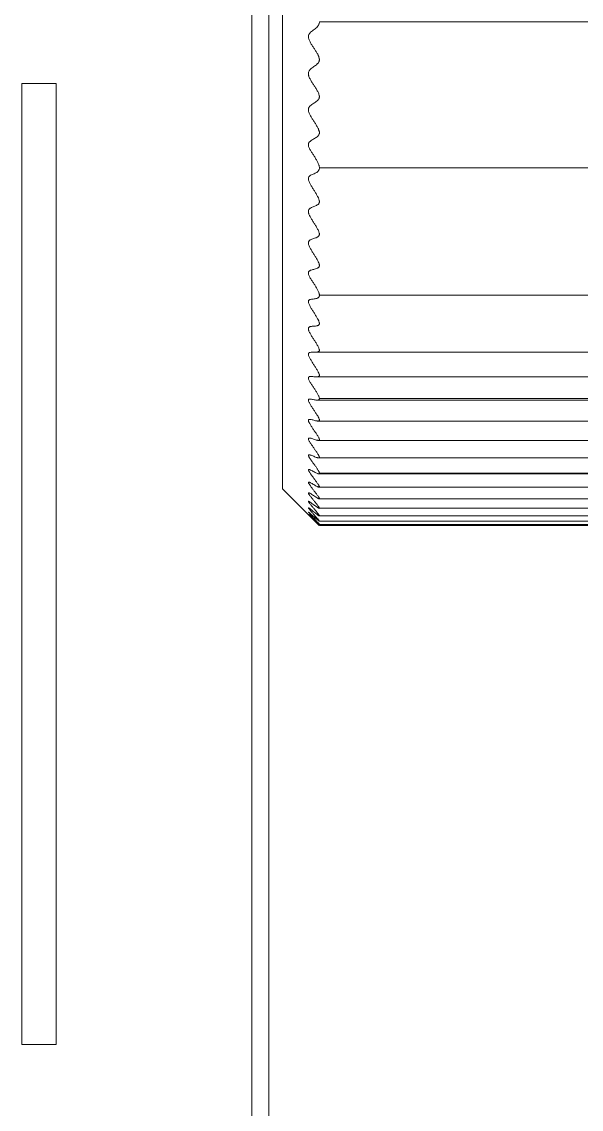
# Model space of a CAD drawing. Header units: millimetres. Extents: x -6909 to -4533, y -2578 to 782.
# Drawn here: x -5744.61 to -5728.31, y 470.47 to 502.14 of the extents above; entities that cross this region are included whole.
import ezdxf

# ---------------------------------------------------------------- set-up
doc = ezdxf.new("R2010")
doc.units = ezdxf.units.MM

msp = doc.modelspace()

# ---------------------------------------------------------------- linework, layer by layer
at = {"linetype": 'Continuous', "lineweight": 18}
for p, q in [((-5737.914, 557.845), (-5737.914, 463.14)), ((-5737.414, 558.017), (-5737.414, 463.14)), ((-5737.014, 488.539), (-5737.014, 504.692)), ((-5713.086, 502.143), (-5735.943, 502.143)), ((-5744.614, 472.349), (-5744.614, 500.349)), ((-5744.614, 500.349), (-5743.614, 500.349)), ((-5743.614, 500.349), (-5743.614, 472.349)), ((-5713.086, 497.889), (-5735.943, 497.889)), ((-5713.086, 494.176), (-5735.943, 494.176)), ((-5736.068, 492.517), (-5712.962, 492.517)), ((-5736.031, 491.798), (-5713.001, 491.798)), ((-5736.008, 491.119), (-5713.02, 491.119)), ((-5713.086, 491.168), (-5735.943, 491.168)), ((-5735.986, 490.512), (-5713.041, 490.512)), ((-5735.975, 489.948), (-5713.055, 489.948)), ((-5735.968, 489.437), (-5713.063, 489.437)), ((-5735.966, 488.977), (-5713.064, 488.977)), ((-5713.086, 488.996), (-5735.943, 488.996)), ((-5737.014, 488.539), (-5735.947, 487.472)), ((-5735.955, 488.586), (-5713.073, 488.586)), ((-5735.951, 488.248), (-5713.077, 488.248)), ((-5735.948, 487.97), (-5713.081, 487.97)), ((-5735.949, 487.751), (-5713.08, 487.751)), ((-5735.945, 487.595), (-5713.083, 487.595)), ((-5713.086, 487.754), (-5735.943, 487.754)), ((-5735.944, 487.501), (-5713.084, 487.501)), ((-5735.944, 487.468), (-5713.086, 487.468)), ((-5743.614, 472.349), (-5744.614, 472.349))]:
    msp.add_line(p, q, dxfattribs=at)
for points, knots in [([(-5735.943, 502.143), (-5735.943, 502.128), (-5735.944, 502.113), (-5735.949, 502.093), (-5735.95, 502.086), (-5735.954, 502.074), (-5735.956, 502.067), (-5735.964, 502.05), (-5735.97, 502.039), (-5735.982, 502.019), (-5735.989, 502.01), (-5736.011, 501.983), (-5736.028, 501.968), (-5736.061, 501.94), (-5736.078, 501.927), (-5736.113, 501.901), (-5736.13, 501.889), (-5736.165, 501.863), (-5736.182, 501.85), (-5736.206, 501.828), (-5736.214, 501.82), (-5736.229, 501.803), (-5736.236, 501.794), (-5736.249, 501.774), (-5736.254, 501.764), (-5736.26, 501.745), (-5736.262, 501.739), (-5736.264, 501.725), (-5736.264, 501.718), (-5736.264, 501.703), (-5736.264, 501.695), (-5736.262, 501.68), (-5736.26, 501.672), (-5736.255, 501.649), (-5736.249, 501.634), (-5736.238, 501.604), (-5736.231, 501.59), (-5736.217, 501.561), (-5736.21, 501.547), (-5736.194, 501.52), (-5736.186, 501.506), (-5736.17, 501.479), (-5736.162, 501.466), (-5736.137, 501.427), (-5736.12, 501.401), (-5736.086, 501.348), (-5736.069, 501.322), (-5736.036, 501.27), (-5736.02, 501.243), (-5735.997, 501.201), (-5735.989, 501.187), (-5735.979, 501.166), (-5735.976, 501.159), (-5735.969, 501.144), (-5735.966, 501.137), (-5735.957, 501.114), (-5735.952, 501.099), (-5735.947, 501.076), (-5735.946, 501.068), (-5735.944, 501.053), (-5735.943, 501.046), (-5735.943, 501.031), (-5735.944, 501.024), (-5735.946, 501.01), (-5735.947, 501.004), (-5735.951, 500.991), (-5735.953, 500.986), (-5735.958, 500.974), (-5735.96, 500.969), (-5735.969, 500.954), (-5735.976, 500.945), (-5735.99, 500.928), (-5735.997, 500.92), (-5736.02, 500.898), (-5736.036, 500.885), (-5736.07, 500.86), (-5736.087, 500.848), (-5736.12, 500.825), (-5736.137, 500.813), (-5736.17, 500.788), (-5736.187, 500.775), (-5736.209, 500.753), (-5736.217, 500.746), (-5736.23, 500.729), (-5736.237, 500.72), (-5736.249, 500.7), (-5736.254, 500.689), (-5736.26, 500.671), (-5736.261, 500.664), (-5736.264, 500.651), (-5736.264, 500.644), (-5736.265, 500.629), (-5736.264, 500.622), (-5736.263, 500.607), (-5736.261, 500.599), (-5736.258, 500.584), (-5736.256, 500.576), (-5736.251, 500.561), (-5736.249, 500.553), (-5736.24, 500.53), (-5736.234, 500.515), (-5736.22, 500.486), (-5736.213, 500.472), (-5736.19, 500.43), (-5736.173, 500.403), (-5736.14, 500.349), (-5736.122, 500.322), (-5736.088, 500.269), (-5736.071, 500.242), (-5736.037, 500.188), (-5736.02, 500.161), (-5735.997, 500.119), (-5735.989, 500.105), (-5735.975, 500.076), (-5735.968, 500.061), (-5735.957, 500.031), (-5735.952, 500.015), (-5735.946, 499.992), (-5735.945, 499.985), (-5735.943, 499.97), (-5735.943, 499.962), (-5735.943, 499.948), (-5735.944, 499.941), (-5735.946, 499.928), (-5735.948, 499.922), (-5735.952, 499.91), (-5735.955, 499.905), (-5735.96, 499.894), (-5735.963, 499.89), (-5735.972, 499.876), (-5735.979, 499.867), (-5735.993, 499.852), (-5736.001, 499.845), (-5736.025, 499.825), (-5736.041, 499.813), (-5736.075, 499.79), (-5736.092, 499.78), (-5736.127, 499.758), (-5736.144, 499.747), (-5736.177, 499.724), (-5736.193, 499.712), (-5736.216, 499.691), (-5736.223, 499.683), (-5736.233, 499.671), (-5736.236, 499.667), (-5736.242, 499.658), (-5736.245, 499.653), (-5736.251, 499.643), (-5736.253, 499.638), (-5736.257, 499.627), (-5736.259, 499.621), (-5736.262, 499.608), (-5736.263, 499.602), (-5736.264, 499.588), (-5736.265, 499.581), (-5736.263, 499.559), (-5736.261, 499.544), (-5736.252, 499.514), (-5736.247, 499.499), (-5736.235, 499.469), (-5736.228, 499.455), (-5736.214, 499.426), (-5736.206, 499.412), (-5736.183, 499.37), (-5736.167, 499.343), (-5736.133, 499.289), (-5736.116, 499.263), (-5736.082, 499.21), (-5736.065, 499.183), (-5736.032, 499.129), (-5736.015, 499.102), (-5735.993, 499.06), (-5735.986, 499.046), (-5735.975, 499.025), (-5735.972, 499.017), (-5735.966, 499.003), (-5735.963, 498.995), (-5735.957, 498.98), (-5735.955, 498.973), (-5735.95, 498.958), (-5735.948, 498.95), (-5735.945, 498.935), (-5735.944, 498.928), (-5735.943, 498.914), (-5735.943, 498.907), (-5735.944, 498.893), (-5735.945, 498.887), (-5735.947, 498.875), (-5735.949, 498.869), (-5735.955, 498.853), (-5735.961, 498.843), (-5735.973, 498.826), (-5735.98, 498.818), (-5735.994, 498.804), (-5736.001, 498.798), (-5736.025, 498.779), (-5736.041, 498.769), (-5736.074, 498.749), (-5736.091, 498.739), (-5736.124, 498.72), (-5736.141, 498.711), (-5736.174, 498.691), (-5736.19, 498.68), (-5736.213, 498.662), (-5736.22, 498.655), (-5736.234, 498.641), (-5736.24, 498.633), (-5736.249, 498.62), (-5736.251, 498.615), (-5736.256, 498.605), (-5736.258, 498.6), (-5736.262, 498.589), (-5736.263, 498.583), (-5736.264, 498.573), (-5736.264, 498.57), (-5736.264, 498.563), (-5736.264, 498.56), (-5736.264, 498.549), (-5736.263, 498.542), (-5736.26, 498.527), (-5736.259, 498.52), (-5736.252, 498.498), (-5736.246, 498.483), (-5736.233, 498.454), (-5736.226, 498.439), (-5736.211, 498.411), (-5736.203, 498.397), (-5736.179, 498.356), (-5736.162, 498.33), (-5736.128, 498.277), (-5736.11, 498.251), (-5736.076, 498.198), (-5736.059, 498.171), (-5736.026, 498.117), (-5736.01, 498.089), (-5735.988, 498.047), (-5735.982, 498.033), (-5735.969, 498.004), (-5735.963, 497.989), (-5735.956, 497.967), (-5735.954, 497.959), (-5735.95, 497.945), (-5735.945, 497.923), (-5735.943, 497.902), (-5735.943, 497.889)], [0, 0, 0, 0, 0.007812, 0.007812, 0.011719, 0.011719, 0.015625, 0.015625, 0.023437, 0.023437, 0.03125, 0.03125, 0.046875, 0.046875, 0.0625, 0.0625, 0.078125, 0.078125, 0.09375, 0.09375, 0.101562, 0.101562, 0.109375, 0.109375, 0.117188, 0.117188, 0.121094, 0.121094, 0.125, 0.125, 0.128906, 0.128906, 0.132813, 0.132813, 0.140625, 0.140625, 0.148438, 0.148438, 0.15625, 0.15625, 0.164063, 0.164063, 0.171875, 0.171875, 0.1875, 0.1875, 0.203125, 0.203125, 0.21875, 0.21875, 0.226563, 0.226563, 0.230469, 0.230469, 0.234375, 0.234375, 0.242188, 0.242188, 0.246094, 0.246094, 0.25, 0.25, 0.253906, 0.253906, 0.257813, 0.257813, 0.261719, 0.261719, 0.265625, 0.265625, 0.273438, 0.273438, 0.28125, 0.28125, 0.296875, 0.296875, 0.3125, 0.3125, 0.328125, 0.328125, 0.34375, 0.34375, 0.351562, 0.351562, 0.359375, 0.359375, 0.367187, 0.367187, 0.371094, 0.371094, 0.375, 0.375, 0.378906, 0.378906, 0.382812, 0.382812, 0.386719, 0.386719, 0.390625, 0.390625, 0.398437, 0.398437, 0.40625, 0.40625, 0.421875, 0.421875, 0.4375, 0.4375, 0.453125, 0.453125, 0.46875, 0.46875, 0.476562, 0.476562, 0.484375, 0.484375, 0.492187, 0.492187, 0.496094, 0.496094, 0.5, 0.5, 0.503906, 0.503906, 0.507812, 0.507812, 0.511719, 0.511719, 0.515625, 0.515625, 0.523437, 0.523437, 0.53125, 0.53125, 0.546875, 0.546875, 0.5625, 0.5625, 0.578125, 0.578125, 0.59375, 0.59375, 0.601562, 0.601562, 0.605469, 0.605469, 0.609375, 0.609375, 0.613281, 0.613281, 0.617187, 0.617187, 0.621094, 0.621094, 0.625, 0.625, 0.632812, 0.632812, 0.640625, 0.640625, 0.648437, 0.648437, 0.65625, 0.65625, 0.671875, 0.671875, 0.6875, 0.6875, 0.703125, 0.703125, 0.71875, 0.71875, 0.726562, 0.726562, 0.730469, 0.730469, 0.734375, 0.734375, 0.738281, 0.738281, 0.742187, 0.742187, 0.746094, 0.746094, 0.75, 0.75, 0.753906, 0.753906, 0.757812, 0.757812, 0.765625, 0.765625, 0.773437, 0.773437, 0.78125, 0.78125, 0.796875, 0.796875, 0.8125, 0.8125, 0.828125, 0.828125, 0.84375, 0.84375, 0.851562, 0.851562, 0.859375, 0.859375, 0.863281, 0.863281, 0.867187, 0.867187, 0.871094, 0.871094, 0.873047, 0.873047, 0.875, 0.875, 0.878906, 0.878906, 0.882812, 0.882812, 0.890625, 0.890625, 0.898437, 0.898437, 0.90625, 0.90625, 0.921875, 0.921875, 0.9375, 0.9375, 0.953125, 0.953125, 0.96875, 0.96875, 0.976562, 0.976562, 0.984375, 0.984375, 0.988281, 0.988281, 0.992187, 1, 1, 1, 1]), ([(-5735.943, 497.889), (-5735.943, 497.875), (-5735.944, 497.862), (-5735.949, 497.845), (-5735.95, 497.84), (-5735.954, 497.829), (-5735.956, 497.824), (-5735.964, 497.81), (-5735.97, 497.801), (-5735.982, 497.786), (-5735.989, 497.779), (-5736.011, 497.761), (-5736.027, 497.75), (-5736.061, 497.733), (-5736.078, 497.725), (-5736.113, 497.71), (-5736.13, 497.703), (-5736.165, 497.687), (-5736.182, 497.679), (-5736.206, 497.665), (-5736.214, 497.66), (-5736.229, 497.648), (-5736.236, 497.642), (-5736.249, 497.627), (-5736.254, 497.618), (-5736.26, 497.603), (-5736.262, 497.598), (-5736.264, 497.586), (-5736.264, 497.58), (-5736.264, 497.567), (-5736.264, 497.56), (-5736.262, 497.545), (-5736.26, 497.538), (-5736.255, 497.516), (-5736.249, 497.501), (-5736.238, 497.472), (-5736.231, 497.458), (-5736.217, 497.43), (-5736.21, 497.416), (-5736.194, 497.388), (-5736.186, 497.374), (-5736.17, 497.346), (-5736.162, 497.333), (-5736.137, 497.292), (-5736.12, 497.265), (-5736.086, 497.211), (-5736.069, 497.184), (-5736.036, 497.129), (-5736.02, 497.102), (-5735.997, 497.06), (-5735.99, 497.046), (-5735.979, 497.025), (-5735.976, 497.017), (-5735.969, 497.003), (-5735.966, 496.996), (-5735.958, 496.974), (-5735.953, 496.959), (-5735.947, 496.938), (-5735.946, 496.93), (-5735.944, 496.917), (-5735.943, 496.91), (-5735.943, 496.897), (-5735.944, 496.891), (-5735.945, 496.879), (-5735.947, 496.874), (-5735.951, 496.863), (-5735.953, 496.859), (-5735.958, 496.85), (-5735.96, 496.846), (-5735.969, 496.834), (-5735.976, 496.828), (-5735.99, 496.816), (-5735.997, 496.811), (-5736.02, 496.796), (-5736.036, 496.789), (-5736.069, 496.774), (-5736.086, 496.768), (-5736.12, 496.755), (-5736.137, 496.748), (-5736.17, 496.734), (-5736.186, 496.726), (-5736.209, 496.712), (-5736.216, 496.707), (-5736.23, 496.696), (-5736.237, 496.689), (-5736.249, 496.674), (-5736.254, 496.666), (-5736.26, 496.651), (-5736.261, 496.646), (-5736.263, 496.635), (-5736.264, 496.629), (-5736.265, 496.616), (-5736.264, 496.609), (-5736.263, 496.596), (-5736.261, 496.589), (-5736.258, 496.574), (-5736.256, 496.567), (-5736.251, 496.552), (-5736.249, 496.545), (-5736.24, 496.523), (-5736.234, 496.509), (-5736.22, 496.48), (-5736.213, 496.466), (-5736.19, 496.424), (-5736.174, 496.396), (-5736.14, 496.341), (-5736.123, 496.313), (-5736.088, 496.259), (-5736.071, 496.232), (-5736.037, 496.177), (-5736.021, 496.149), (-5735.997, 496.107), (-5735.99, 496.092), (-5735.975, 496.064), (-5735.969, 496.049), (-5735.957, 496.02), (-5735.952, 496.006), (-5735.946, 495.984), (-5735.945, 495.977), (-5735.943, 495.964), (-5735.943, 495.957), (-5735.943, 495.945), (-5735.944, 495.939), (-5735.946, 495.928), (-5735.948, 495.923), (-5735.952, 495.914), (-5735.954, 495.91), (-5735.96, 495.902), (-5735.963, 495.898), (-5735.972, 495.888), (-5735.979, 495.882), (-5735.993, 495.872), (-5736.001, 495.868), (-5736.024, 495.856), (-5736.041, 495.85), (-5736.075, 495.838), (-5736.092, 495.833), (-5736.126, 495.822), (-5736.143, 495.817), (-5736.177, 495.804), (-5736.193, 495.798), (-5736.215, 495.785), (-5736.223, 495.78), (-5736.233, 495.772), (-5736.236, 495.769), (-5736.242, 495.762), (-5736.245, 495.759), (-5736.25, 495.751), (-5736.253, 495.748), (-5736.257, 495.739), (-5736.259, 495.734), (-5736.262, 495.724), (-5736.263, 495.719), (-5736.264, 495.708), (-5736.265, 495.702), (-5736.263, 495.682), (-5736.261, 495.669), (-5736.252, 495.64), (-5736.247, 495.626), (-5736.235, 495.598), (-5736.228, 495.584), (-5736.214, 495.555), (-5736.207, 495.541), (-5736.183, 495.5), (-5736.167, 495.473), (-5736.134, 495.418), (-5736.117, 495.391), (-5736.083, 495.338), (-5736.066, 495.311), (-5736.032, 495.256), (-5736.016, 495.229), (-5735.993, 495.188), (-5735.986, 495.174), (-5735.976, 495.153), (-5735.972, 495.146), (-5735.966, 495.132), (-5735.963, 495.125), (-5735.955, 495.103), (-5735.95, 495.089), (-5735.945, 495.069), (-5735.944, 495.062), (-5735.943, 495.05), (-5735.943, 495.044), (-5735.944, 495.032), (-5735.945, 495.027), (-5735.947, 495.017), (-5735.949, 495.013), (-5735.955, 495), (-5735.96, 494.993), (-5735.973, 494.981), (-5735.979, 494.976), (-5735.993, 494.967), (-5736.001, 494.964), (-5736.024, 494.954), (-5736.04, 494.948), (-5736.073, 494.939), (-5736.09, 494.935), (-5736.124, 494.927), (-5736.141, 494.923), (-5736.174, 494.914), (-5736.19, 494.909), (-5736.213, 494.899), (-5736.22, 494.895), (-5736.233, 494.886), (-5736.24, 494.881), (-5736.248, 494.872), (-5736.251, 494.869), (-5736.256, 494.862), (-5736.258, 494.858), (-5736.261, 494.849), (-5736.263, 494.844), (-5736.264, 494.836), (-5736.264, 494.834), (-5736.264, 494.828), (-5736.264, 494.825), (-5736.264, 494.81), (-5736.261, 494.797), (-5736.252, 494.769), (-5736.247, 494.755), (-5736.234, 494.727), (-5736.227, 494.713), (-5736.212, 494.685), (-5736.204, 494.672), (-5736.179, 494.631), (-5736.162, 494.604), (-5736.128, 494.551), (-5736.11, 494.524), (-5736.076, 494.471), (-5736.059, 494.444), (-5736.034, 494.403), (-5736.026, 494.39), (-5736.011, 494.363), (-5736.003, 494.349), (-5735.988, 494.321), (-5735.982, 494.308), (-5735.969, 494.28), (-5735.964, 494.267), (-5735.956, 494.246), (-5735.954, 494.239), (-5735.95, 494.226), (-5735.947, 494.213), (-5735.945, 494.2), (-5735.943, 494.188), (-5735.943, 494.182), (-5735.943, 494.176)], [0, 0, 0, 0, 0.007812, 0.007812, 0.011719, 0.011719, 0.015625, 0.015625, 0.023437, 0.023437, 0.03125, 0.03125, 0.046875, 0.046875, 0.0625, 0.0625, 0.078125, 0.078125, 0.09375, 0.09375, 0.101562, 0.101562, 0.109375, 0.109375, 0.117187, 0.117187, 0.121094, 0.121094, 0.125, 0.125, 0.128906, 0.128906, 0.132812, 0.132812, 0.140625, 0.140625, 0.148437, 0.148437, 0.15625, 0.15625, 0.164062, 0.164062, 0.171875, 0.171875, 0.1875, 0.1875, 0.203125, 0.203125, 0.21875, 0.21875, 0.226562, 0.226562, 0.230469, 0.230469, 0.234375, 0.234375, 0.242187, 0.242187, 0.246094, 0.246094, 0.25, 0.25, 0.253906, 0.253906, 0.257812, 0.257812, 0.261719, 0.261719, 0.265625, 0.265625, 0.273437, 0.273437, 0.28125, 0.28125, 0.296875, 0.296875, 0.3125, 0.3125, 0.328125, 0.328125, 0.34375, 0.34375, 0.351562, 0.351562, 0.359375, 0.359375, 0.367187, 0.367187, 0.371094, 0.371094, 0.375, 0.375, 0.378906, 0.378906, 0.382812, 0.382812, 0.386719, 0.386719, 0.390625, 0.390625, 0.398437, 0.398437, 0.40625, 0.40625, 0.421875, 0.421875, 0.4375, 0.4375, 0.453125, 0.453125, 0.46875, 0.46875, 0.476562, 0.476562, 0.484375, 0.484375, 0.492187, 0.492187, 0.496094, 0.496094, 0.5, 0.5, 0.503906, 0.503906, 0.507812, 0.507812, 0.511719, 0.511719, 0.515625, 0.515625, 0.523437, 0.523437, 0.53125, 0.53125, 0.546875, 0.546875, 0.5625, 0.5625, 0.578125, 0.578125, 0.59375, 0.59375, 0.601563, 0.601563, 0.605469, 0.605469, 0.609375, 0.609375, 0.613281, 0.613281, 0.617188, 0.617188, 0.621094, 0.621094, 0.625, 0.625, 0.632813, 0.632813, 0.640625, 0.640625, 0.648438, 0.648438, 0.65625, 0.65625, 0.671875, 0.671875, 0.6875, 0.6875, 0.703125, 0.703125, 0.71875, 0.71875, 0.726563, 0.726563, 0.730469, 0.730469, 0.734375, 0.734375, 0.742188, 0.742188, 0.746094, 0.746094, 0.75, 0.75, 0.753906, 0.753906, 0.757813, 0.757813, 0.765625, 0.765625, 0.773438, 0.773438, 0.78125, 0.78125, 0.796875, 0.796875, 0.8125, 0.8125, 0.828125, 0.828125, 0.84375, 0.84375, 0.851563, 0.851563, 0.859375, 0.859375, 0.863281, 0.863281, 0.867188, 0.867188, 0.871094, 0.871094, 0.873047, 0.873047, 0.875, 0.875, 0.882813, 0.882813, 0.890625, 0.890625, 0.898438, 0.898438, 0.90625, 0.90625, 0.921875, 0.921875, 0.9375, 0.9375, 0.953125, 0.953125, 0.960938, 0.960938, 0.96875, 0.96875, 0.976563, 0.976563, 0.984375, 0.984375, 0.988281, 0.988281, 0.992188, 0.996094, 0.996094, 1, 1, 1, 1]), ([(-5735.943, 494.176), (-5735.943, 494.165), (-5735.944, 494.155), (-5735.949, 494.141), (-5735.95, 494.137), (-5735.954, 494.129), (-5735.956, 494.125), (-5735.964, 494.115), (-5735.97, 494.109), (-5735.982, 494.1), (-5735.989, 494.096), (-5736.011, 494.085), (-5736.027, 494.081), (-5736.061, 494.074), (-5736.078, 494.072), (-5736.113, 494.068), (-5736.13, 494.066), (-5736.165, 494.062), (-5736.182, 494.06), (-5736.206, 494.054), (-5736.214, 494.052), (-5736.229, 494.046), (-5736.236, 494.042), (-5736.249, 494.033), (-5736.254, 494.027), (-5736.26, 494.016), (-5736.262, 494.012), (-5736.264, 494.002), (-5736.264, 493.997), (-5736.264, 493.986), (-5736.264, 493.98), (-5736.262, 493.968), (-5736.26, 493.962), (-5736.255, 493.942), (-5736.249, 493.928), (-5736.238, 493.901), (-5736.231, 493.887), (-5736.217, 493.86), (-5736.21, 493.846), (-5736.194, 493.819), (-5736.186, 493.806), (-5736.17, 493.779), (-5736.162, 493.765), (-5736.137, 493.725), (-5736.12, 493.698), (-5736.086, 493.645), (-5736.069, 493.618), (-5736.036, 493.564), (-5736.02, 493.537), (-5735.997, 493.497), (-5735.99, 493.483), (-5735.979, 493.463), (-5735.976, 493.456), (-5735.969, 493.442), (-5735.966, 493.435), (-5735.958, 493.415), (-5735.953, 493.402), (-5735.947, 493.382), (-5735.946, 493.376), (-5735.944, 493.364), (-5735.943, 493.358), (-5735.943, 493.347), (-5735.944, 493.342), (-5735.945, 493.333), (-5735.947, 493.329), (-5735.951, 493.322), (-5735.953, 493.318), (-5735.958, 493.312), (-5735.96, 493.31), (-5735.969, 493.303), (-5735.976, 493.299), (-5735.99, 493.293), (-5735.997, 493.29), (-5736.02, 493.284), (-5736.036, 493.282), (-5736.069, 493.279), (-5736.086, 493.278), (-5736.12, 493.276), (-5736.137, 493.275), (-5736.17, 493.272), (-5736.186, 493.27), (-5736.209, 493.264), (-5736.216, 493.262), (-5736.23, 493.256), (-5736.237, 493.252), (-5736.249, 493.243), (-5736.254, 493.238), (-5736.26, 493.227), (-5736.261, 493.223), (-5736.264, 493.215), (-5736.264, 493.21), (-5736.265, 493.2), (-5736.264, 493.194), (-5736.263, 493.182), (-5736.261, 493.176), (-5736.258, 493.164), (-5736.256, 493.157), (-5736.251, 493.144), (-5736.249, 493.137), (-5736.24, 493.117), (-5736.234, 493.104), (-5736.22, 493.077), (-5736.213, 493.063), (-5736.19, 493.023), (-5736.173, 492.996), (-5736.14, 492.942), (-5736.123, 492.915), (-5736.088, 492.861), (-5736.071, 492.835), (-5736.037, 492.781), (-5736.021, 492.754), (-5735.997, 492.713), (-5735.989, 492.7), (-5735.975, 492.673), (-5735.969, 492.659), (-5735.957, 492.633), (-5735.952, 492.619), (-5735.946, 492.601), (-5735.945, 492.595), (-5735.943, 492.583), (-5735.943, 492.578), (-5735.943, 492.568), (-5735.944, 492.563), (-5735.946, 492.555), (-5735.948, 492.552), (-5735.952, 492.545), (-5735.954, 492.542), (-5735.96, 492.537), (-5735.963, 492.535), (-5735.972, 492.53), (-5735.979, 492.527), (-5735.993, 492.523), (-5736.001, 492.521), (-5736.024, 492.518), (-5736.041, 492.517), (-5736.075, 492.517), (-5736.092, 492.517), (-5736.126, 492.518), (-5736.143, 492.518), (-5736.177, 492.517), (-5736.193, 492.516), (-5736.215, 492.512), (-5736.223, 492.51), (-5736.233, 492.506), (-5736.236, 492.505), (-5736.242, 492.501), (-5736.245, 492.499), (-5736.251, 492.495), (-5736.253, 492.492), (-5736.257, 492.487), (-5736.259, 492.484), (-5736.262, 492.476), (-5736.263, 492.472), (-5736.264, 492.464), (-5736.265, 492.459), (-5736.263, 492.443), (-5736.261, 492.431), (-5736.252, 492.406), (-5736.247, 492.394), (-5736.235, 492.368), (-5736.228, 492.354), (-5736.214, 492.328), (-5736.207, 492.315), (-5736.183, 492.275), (-5736.167, 492.249), (-5736.134, 492.196), (-5736.117, 492.17), (-5736.082, 492.118), (-5736.065, 492.092), (-5736.032, 492.039), (-5736.016, 492.013), (-5735.993, 491.974), (-5735.986, 491.961), (-5735.976, 491.942), (-5735.972, 491.935), (-5735.966, 491.922), (-5735.963, 491.916), (-5735.955, 491.897), (-5735.95, 491.884), (-5735.945, 491.867), (-5735.944, 491.861), (-5735.943, 491.851), (-5735.943, 491.846), (-5735.944, 491.837), (-5735.945, 491.833), (-5735.947, 491.826), (-5735.949, 491.823), (-5735.955, 491.815), (-5735.961, 491.811), (-5735.973, 491.805), (-5735.979, 491.803), (-5735.994, 491.8), (-5736.001, 491.799), (-5736.024, 491.798), (-5736.04, 491.798), (-5736.073, 491.8), (-5736.09, 491.802), (-5736.124, 491.805), (-5736.141, 491.807), (-5736.174, 491.809), (-5736.19, 491.809), (-5736.213, 491.808), (-5736.22, 491.807), (-5736.234, 491.804), (-5736.24, 491.802), (-5736.248, 491.797), (-5736.251, 491.795), (-5736.256, 491.791), (-5736.258, 491.788), (-5736.261, 491.782), (-5736.263, 491.779), (-5736.264, 491.773), (-5736.264, 491.771), (-5736.264, 491.767), (-5736.264, 491.765), (-5736.264, 491.753), (-5736.261, 491.742), (-5736.252, 491.718), (-5736.247, 491.705), (-5736.234, 491.68), (-5736.226, 491.667), (-5736.211, 491.641), (-5736.204, 491.628), (-5736.179, 491.589), (-5736.162, 491.563), (-5736.128, 491.512), (-5736.11, 491.486), (-5736.076, 491.435), (-5736.059, 491.409), (-5736.026, 491.358), (-5736.01, 491.332), (-5735.989, 491.294), (-5735.982, 491.281), (-5735.969, 491.256), (-5735.963, 491.244), (-5735.954, 491.22), (-5735.95, 491.208), (-5735.944, 491.187), (-5735.943, 491.177), (-5735.943, 491.168)], [0, 0, 0, 0, 0.007813, 0.007813, 0.011719, 0.011719, 0.015625, 0.015625, 0.023438, 0.023438, 0.03125, 0.03125, 0.046875, 0.046875, 0.0625, 0.0625, 0.078125, 0.078125, 0.09375, 0.09375, 0.101563, 0.101563, 0.109375, 0.109375, 0.117188, 0.117188, 0.121094, 0.121094, 0.125, 0.125, 0.128906, 0.128906, 0.132813, 0.132813, 0.140625, 0.140625, 0.148438, 0.148438, 0.15625, 0.15625, 0.164063, 0.164063, 0.171875, 0.171875, 0.1875, 0.1875, 0.203125, 0.203125, 0.21875, 0.21875, 0.226563, 0.226563, 0.230469, 0.230469, 0.234375, 0.234375, 0.242188, 0.242188, 0.246094, 0.246094, 0.25, 0.25, 0.253906, 0.253906, 0.257813, 0.257813, 0.261719, 0.261719, 0.265625, 0.265625, 0.273438, 0.273438, 0.28125, 0.28125, 0.296875, 0.296875, 0.3125, 0.3125, 0.328125, 0.328125, 0.34375, 0.34375, 0.351563, 0.351563, 0.359375, 0.359375, 0.367188, 0.367188, 0.371094, 0.371094, 0.375, 0.375, 0.378906, 0.378906, 0.382813, 0.382813, 0.386719, 0.386719, 0.390625, 0.390625, 0.398438, 0.398438, 0.40625, 0.40625, 0.421875, 0.421875, 0.4375, 0.4375, 0.453125, 0.453125, 0.46875, 0.46875, 0.476563, 0.476563, 0.484375, 0.484375, 0.492188, 0.492188, 0.496094, 0.496094, 0.5, 0.5, 0.503906, 0.503906, 0.507813, 0.507813, 0.511719, 0.511719, 0.515625, 0.515625, 0.523438, 0.523438, 0.53125, 0.53125, 0.546875, 0.546875, 0.5625, 0.5625, 0.578125, 0.578125, 0.59375, 0.59375, 0.601563, 0.601563, 0.605469, 0.605469, 0.609375, 0.609375, 0.613281, 0.613281, 0.617188, 0.617188, 0.621094, 0.621094, 0.625, 0.625, 0.632813, 0.632813, 0.640625, 0.640625, 0.648438, 0.648438, 0.65625, 0.65625, 0.671875, 0.671875, 0.6875, 0.6875, 0.703125, 0.703125, 0.71875, 0.71875, 0.726563, 0.726563, 0.730469, 0.730469, 0.734375, 0.734375, 0.742188, 0.742188, 0.746094, 0.746094, 0.75, 0.75, 0.753906, 0.753906, 0.757813, 0.757813, 0.765625, 0.765625, 0.773438, 0.773438, 0.78125, 0.78125, 0.796875, 0.796875, 0.8125, 0.8125, 0.828125, 0.828125, 0.84375, 0.84375, 0.851563, 0.851563, 0.859375, 0.859375, 0.863281, 0.863281, 0.867188, 0.867188, 0.871094, 0.871094, 0.873047, 0.873047, 0.875, 0.875, 0.882813, 0.882813, 0.890625, 0.890625, 0.898438, 0.898438, 0.90625, 0.90625, 0.921875, 0.921875, 0.9375, 0.9375, 0.953125, 0.953125, 0.96875, 0.96875, 0.976563, 0.976563, 0.984375, 0.984375, 0.992188, 0.992188, 1, 1, 1, 1]), ([(-5735.943, 491.168), (-5735.943, 491.159), (-5735.944, 491.152), (-5735.949, 491.143), (-5735.95, 491.14), (-5735.954, 491.135), (-5735.956, 491.133), (-5735.964, 491.127), (-5735.97, 491.125), (-5735.982, 491.121), (-5735.989, 491.12), (-5736.012, 491.119), (-5736.028, 491.12), (-5736.061, 491.125), (-5736.078, 491.128), (-5736.113, 491.135), (-5736.13, 491.139), (-5736.165, 491.147), (-5736.182, 491.15), (-5736.206, 491.153), (-5736.214, 491.153), (-5736.229, 491.153), (-5736.236, 491.152), (-5736.249, 491.149), (-5736.254, 491.146), (-5736.26, 491.139), (-5736.262, 491.137), (-5736.264, 491.13), (-5736.264, 491.127), (-5736.264, 491.118), (-5736.264, 491.113), (-5736.262, 491.103), (-5736.26, 491.098), (-5736.254, 491.081), (-5736.249, 491.069), (-5736.237, 491.045), (-5736.231, 491.033), (-5736.217, 491.008), (-5736.209, 490.995), (-5736.194, 490.97), (-5736.186, 490.957), (-5736.17, 490.932), (-5736.161, 490.919), (-5736.136, 490.881), (-5736.119, 490.856), (-5736.086, 490.805), (-5736.069, 490.78), (-5736.035, 490.729), (-5736.019, 490.704), (-5735.996, 490.666), (-5735.989, 490.654), (-5735.979, 490.635), (-5735.975, 490.629), (-5735.969, 490.617), (-5735.966, 490.611), (-5735.957, 490.593), (-5735.952, 490.581), (-5735.945, 490.56), (-5735.943, 490.55), (-5735.943, 490.538), (-5735.944, 490.534), (-5735.946, 490.528), (-5735.947, 490.526), (-5735.953, 490.519), (-5735.958, 490.517), (-5735.97, 490.513), (-5735.976, 490.512), (-5735.99, 490.512), (-5735.998, 490.513), (-5736.021, 490.516), (-5736.037, 490.519), (-5736.07, 490.527), (-5736.087, 490.532), (-5736.121, 490.541), (-5736.138, 490.546), (-5736.171, 490.554), (-5736.187, 490.557), (-5736.21, 490.56), (-5736.217, 490.561), (-5736.231, 490.561), (-5736.238, 490.56), (-5736.246, 490.558), (-5736.249, 490.557), (-5736.254, 490.554), (-5736.259, 490.551), (-5736.262, 490.546), (-5736.264, 490.54), (-5736.264, 490.537), (-5736.265, 490.529), (-5736.264, 490.525), (-5736.262, 490.516), (-5736.261, 490.511), (-5736.257, 490.5), (-5736.255, 490.495), (-5736.251, 490.484), (-5736.248, 490.478), (-5736.239, 490.46), (-5736.233, 490.448), (-5736.219, 490.424), (-5736.212, 490.412), (-5736.189, 490.375), (-5736.172, 490.35), (-5736.139, 490.299), (-5736.121, 490.274), (-5736.087, 490.224), (-5736.07, 490.199), (-5736.036, 490.149), (-5736.019, 490.124), (-5735.996, 490.087), (-5735.988, 490.074), (-5735.974, 490.05), (-5735.967, 490.038), (-5735.956, 490.015), (-5735.951, 490.004), (-5735.946, 489.989), (-5735.945, 489.984), (-5735.943, 489.975), (-5735.943, 489.971), (-5735.943, 489.964), (-5735.944, 489.962), (-5735.947, 489.957), (-5735.949, 489.955), (-5735.953, 489.952), (-5735.955, 489.951), (-5735.961, 489.949), (-5735.964, 489.948), (-5735.973, 489.947), (-5735.98, 489.948), (-5735.995, 489.95), (-5736.002, 489.951), (-5736.026, 489.957), (-5736.043, 489.962), (-5736.077, 489.973), (-5736.094, 489.979), (-5736.128, 489.991), (-5736.145, 489.997), (-5736.178, 490.008), (-5736.195, 490.012), (-5736.217, 490.017), (-5736.224, 490.018), (-5736.234, 490.018), (-5736.237, 490.018), (-5736.243, 490.018), (-5736.246, 490.017), (-5736.252, 490.016), (-5736.254, 490.015), (-5736.258, 490.012), (-5736.26, 490.01), (-5736.263, 490.006), (-5736.264, 490.003), (-5736.265, 489.997), (-5736.265, 489.994), (-5736.263, 489.986), (-5736.262, 489.981), (-5736.26, 489.972), (-5736.258, 489.967), (-5736.251, 489.952), (-5736.246, 489.941), (-5736.234, 489.918), (-5736.227, 489.906), (-5736.212, 489.883), (-5736.205, 489.871), (-5736.181, 489.835), (-5736.165, 489.811), (-5736.132, 489.762), (-5736.114, 489.738), (-5736.08, 489.69), (-5736.063, 489.665), (-5736.03, 489.617), (-5736.014, 489.593), (-5735.991, 489.558), (-5735.984, 489.546), (-5735.974, 489.529), (-5735.971, 489.524), (-5735.964, 489.512), (-5735.961, 489.507), (-5735.956, 489.496), (-5735.954, 489.491), (-5735.949, 489.481), (-5735.948, 489.476), (-5735.945, 489.467), (-5735.944, 489.463), (-5735.943, 489.456), (-5735.943, 489.453), (-5735.944, 489.447), (-5735.945, 489.445), (-5735.948, 489.441), (-5735.95, 489.44), (-5735.957, 489.437), (-5735.962, 489.436), (-5735.974, 489.437), (-5735.981, 489.438), (-5735.996, 489.441), (-5736.003, 489.443), (-5736.026, 489.451), (-5736.043, 489.457), (-5736.076, 489.47), (-5736.093, 489.477), (-5736.126, 489.492), (-5736.143, 489.499), (-5736.176, 489.512), (-5736.192, 489.518), (-5736.215, 489.525), (-5736.222, 489.527), (-5736.236, 489.53), (-5736.242, 489.531), (-5736.25, 489.53), (-5736.253, 489.53), (-5736.257, 489.528), (-5736.259, 489.527), (-5736.262, 489.524), (-5736.263, 489.522), (-5736.265, 489.517), (-5736.265, 489.514), (-5736.264, 489.507), (-5736.263, 489.503), (-5736.26, 489.494), (-5736.258, 489.49), (-5736.253, 489.48), (-5736.25, 489.475), (-5736.245, 489.464), (-5736.242, 489.459), (-5736.232, 489.443), (-5736.225, 489.432), (-5736.21, 489.409), (-5736.202, 489.397), (-5736.178, 489.363), (-5736.161, 489.339), (-5736.127, 489.292), (-5736.109, 489.268), (-5736.075, 489.221), (-5736.058, 489.198), (-5736.025, 489.152), (-5736.01, 489.129), (-5735.988, 489.096), (-5735.981, 489.085), (-5735.969, 489.063), (-5735.963, 489.053), (-5735.954, 489.034), (-5735.95, 489.025), (-5735.944, 489.009), (-5735.943, 489.002), (-5735.943, 488.996)], [0, 0, 0, 0, 0.007812, 0.007812, 0.011719, 0.011719, 0.015625, 0.015625, 0.023438, 0.023438, 0.03125, 0.03125, 0.046875, 0.046875, 0.0625, 0.0625, 0.078125, 0.078125, 0.09375, 0.09375, 0.101563, 0.101563, 0.109375, 0.109375, 0.117188, 0.117188, 0.121094, 0.121094, 0.125, 0.125, 0.128906, 0.128906, 0.132813, 0.132813, 0.140625, 0.140625, 0.148438, 0.148438, 0.15625, 0.15625, 0.164063, 0.164063, 0.171875, 0.171875, 0.1875, 0.1875, 0.203125, 0.203125, 0.21875, 0.21875, 0.226563, 0.226563, 0.230469, 0.230469, 0.234375, 0.234375, 0.242188, 0.242188, 0.25, 0.25, 0.253906, 0.253906, 0.257813, 0.257813, 0.265625, 0.265625, 0.273438, 0.273438, 0.28125, 0.28125, 0.296875, 0.296875, 0.3125, 0.3125, 0.328125, 0.328125, 0.34375, 0.34375, 0.351563, 0.351563, 0.359375, 0.359375, 0.363281, 0.363281, 0.367188, 0.371094, 0.371094, 0.375, 0.375, 0.378906, 0.378906, 0.382813, 0.382813, 0.386719, 0.386719, 0.390625, 0.390625, 0.398438, 0.398438, 0.40625, 0.40625, 0.421875, 0.421875, 0.4375, 0.4375, 0.453125, 0.453125, 0.46875, 0.46875, 0.476563, 0.476563, 0.484375, 0.484375, 0.492188, 0.492188, 0.496094, 0.496094, 0.5, 0.5, 0.503906, 0.503906, 0.507813, 0.507813, 0.511719, 0.511719, 0.515625, 0.515625, 0.523438, 0.523438, 0.53125, 0.53125, 0.546875, 0.546875, 0.5625, 0.5625, 0.578125, 0.578125, 0.59375, 0.59375, 0.601563, 0.601563, 0.605469, 0.605469, 0.609375, 0.609375, 0.613281, 0.613281, 0.617188, 0.617188, 0.621094, 0.621094, 0.625, 0.625, 0.628906, 0.628906, 0.632813, 0.632813, 0.640625, 0.640625, 0.648438, 0.648438, 0.65625, 0.65625, 0.671875, 0.671875, 0.6875, 0.6875, 0.703125, 0.703125, 0.71875, 0.71875, 0.726563, 0.726563, 0.730469, 0.730469, 0.734375, 0.734375, 0.738281, 0.738281, 0.742188, 0.742188, 0.746094, 0.746094, 0.75, 0.75, 0.753906, 0.753906, 0.757813, 0.757813, 0.765625, 0.765625, 0.773438, 0.773438, 0.78125, 0.78125, 0.796875, 0.796875, 0.8125, 0.8125, 0.828125, 0.828125, 0.84375, 0.84375, 0.851563, 0.851563, 0.859375, 0.859375, 0.863281, 0.863281, 0.867188, 0.867188, 0.871094, 0.871094, 0.875, 0.875, 0.878906, 0.878906, 0.882813, 0.882813, 0.886719, 0.886719, 0.890625, 0.890625, 0.898438, 0.898438, 0.90625, 0.90625, 0.921875, 0.921875, 0.9375, 0.9375, 0.953125, 0.953125, 0.96875, 0.96875, 0.976563, 0.976563, 0.984375, 0.984375, 0.992188, 0.992188, 1, 1, 1, 1]), ([(-5735.943, 488.996), (-5735.943, 488.99), (-5735.944, 488.986), (-5735.949, 488.981), (-5735.95, 488.98), (-5735.954, 488.978), (-5735.956, 488.978), (-5735.964, 488.977), (-5735.97, 488.977), (-5735.982, 488.98), (-5735.989, 488.982), (-5736.012, 488.99), (-5736.028, 488.997), (-5736.061, 489.013), (-5736.078, 489.022), (-5736.113, 489.04), (-5736.13, 489.049), (-5736.165, 489.067), (-5736.182, 489.076), (-5736.206, 489.088), (-5736.214, 489.091), (-5736.229, 489.097), (-5736.236, 489.099), (-5736.249, 489.102), (-5736.254, 489.102), (-5736.26, 489.1), (-5736.262, 489.099), (-5736.264, 489.096), (-5736.264, 489.094), (-5736.264, 489.088), (-5736.264, 489.085), (-5736.262, 489.078), (-5736.26, 489.074), (-5736.254, 489.061), (-5736.249, 489.051), (-5736.237, 489.031), (-5736.231, 489.02), (-5736.217, 488.999), (-5736.209, 488.988), (-5736.194, 488.966), (-5736.186, 488.955), (-5736.17, 488.932), (-5736.161, 488.921), (-5736.136, 488.886), (-5736.119, 488.864), (-5736.086, 488.818), (-5736.069, 488.795), (-5736.035, 488.75), (-5736.019, 488.727), (-5735.996, 488.694), (-5735.989, 488.684), (-5735.979, 488.668), (-5735.975, 488.663), (-5735.969, 488.652), (-5735.966, 488.647), (-5735.957, 488.633), (-5735.952, 488.623), (-5735.945, 488.607), (-5735.943, 488.6), (-5735.943, 488.593), (-5735.944, 488.591), (-5735.946, 488.588), (-5735.947, 488.587), (-5735.953, 488.585), (-5735.958, 488.586), (-5735.97, 488.588), (-5735.976, 488.591), (-5735.99, 488.597), (-5735.998, 488.6), (-5736.021, 488.611), (-5736.037, 488.62), (-5736.07, 488.639), (-5736.087, 488.649), (-5736.121, 488.669), (-5736.138, 488.679), (-5736.171, 488.698), (-5736.187, 488.707), (-5736.21, 488.719), (-5736.217, 488.722), (-5736.231, 488.728), (-5736.238, 488.731), (-5736.246, 488.733), (-5736.249, 488.734), (-5736.254, 488.734), (-5736.259, 488.734), (-5736.262, 488.733), (-5736.264, 488.73), (-5736.264, 488.728), (-5736.265, 488.724), (-5736.264, 488.721), (-5736.262, 488.715), (-5736.261, 488.711), (-5736.257, 488.704), (-5736.255, 488.699), (-5736.251, 488.691), (-5736.248, 488.686), (-5736.239, 488.672), (-5736.233, 488.662), (-5736.219, 488.642), (-5736.212, 488.631), (-5736.189, 488.599), (-5736.172, 488.577), (-5736.139, 488.533), (-5736.121, 488.51), (-5736.087, 488.466), (-5736.07, 488.443), (-5736.036, 488.399), (-5736.019, 488.377), (-5735.996, 488.345), (-5735.988, 488.334), (-5735.974, 488.314), (-5735.967, 488.304), (-5735.956, 488.286), (-5735.951, 488.277), (-5735.946, 488.266), (-5735.945, 488.263), (-5735.943, 488.257), (-5735.943, 488.255), (-5735.943, 488.251), (-5735.944, 488.25), (-5735.947, 488.248), (-5735.949, 488.248), (-5735.953, 488.248), (-5735.955, 488.248), (-5735.961, 488.25), (-5735.964, 488.251), (-5735.973, 488.255), (-5735.98, 488.258), (-5735.994, 488.266), (-5736.002, 488.27), (-5736.026, 488.285), (-5736.043, 488.295), (-5736.076, 488.317), (-5736.094, 488.329), (-5736.128, 488.351), (-5736.145, 488.363), (-5736.178, 488.384), (-5736.194, 488.395), (-5736.217, 488.408), (-5736.224, 488.412), (-5736.234, 488.417), (-5736.237, 488.418), (-5736.243, 488.421), (-5736.246, 488.422), (-5736.252, 488.424), (-5736.254, 488.424), (-5736.258, 488.425), (-5736.26, 488.425), (-5736.263, 488.424), (-5736.264, 488.423), (-5736.265, 488.42), (-5736.265, 488.418), (-5736.263, 488.413), (-5736.262, 488.41), (-5736.26, 488.404), (-5736.258, 488.4), (-5736.251, 488.389), (-5736.246, 488.38), (-5736.234, 488.362), (-5736.227, 488.353), (-5736.212, 488.333), (-5736.205, 488.323), (-5736.182, 488.292), (-5736.165, 488.271), (-5736.132, 488.229), (-5736.115, 488.208), (-5736.08, 488.165), (-5736.063, 488.144), (-5736.03, 488.102), (-5736.014, 488.081), (-5735.991, 488.052), (-5735.984, 488.042), (-5735.974, 488.028), (-5735.971, 488.023), (-5735.964, 488.014), (-5735.962, 488.01), (-5735.956, 488.002), (-5735.954, 487.998), (-5735.949, 487.991), (-5735.948, 487.987), (-5735.945, 487.981), (-5735.944, 487.979), (-5735.943, 487.974), (-5735.943, 487.973), (-5735.944, 487.97), (-5735.945, 487.97), (-5735.948, 487.969), (-5735.95, 487.97), (-5735.956, 487.971), (-5735.962, 487.974), (-5735.974, 487.981), (-5735.981, 487.985), (-5735.996, 487.994), (-5736.003, 487.999), (-5736.026, 488.014), (-5736.042, 488.026), (-5736.076, 488.05), (-5736.093, 488.062), (-5736.126, 488.087), (-5736.143, 488.1), (-5736.176, 488.124), (-5736.192, 488.135), (-5736.215, 488.151), (-5736.222, 488.155), (-5736.235, 488.164), (-5736.242, 488.168), (-5736.25, 488.172), (-5736.253, 488.173), (-5736.257, 488.175), (-5736.259, 488.175), (-5736.262, 488.175), (-5736.263, 488.175), (-5736.265, 488.173), (-5736.265, 488.172), (-5736.264, 488.168), (-5736.263, 488.166), (-5736.26, 488.16), (-5736.258, 488.157), (-5736.253, 488.15), (-5736.251, 488.146), (-5736.245, 488.138), (-5736.242, 488.133), (-5736.232, 488.12), (-5736.225, 488.111), (-5736.21, 488.092), (-5736.202, 488.083), (-5736.178, 488.053), (-5736.161, 488.033), (-5736.127, 487.992), (-5736.109, 487.971), (-5736.075, 487.931), (-5736.058, 487.91), (-5736.025, 487.871), (-5736.01, 487.852), (-5735.988, 487.824), (-5735.981, 487.816), (-5735.969, 487.799), (-5735.963, 487.791), (-5735.954, 487.777), (-5735.95, 487.771), (-5735.944, 487.761), (-5735.943, 487.757), (-5735.943, 487.754)], [0, 0, 0, 0, 0.007812, 0.007812, 0.011719, 0.011719, 0.015625, 0.015625, 0.023437, 0.023437, 0.03125, 0.03125, 0.046875, 0.046875, 0.0625, 0.0625, 0.078125, 0.078125, 0.09375, 0.09375, 0.101562, 0.101562, 0.109375, 0.109375, 0.117187, 0.117187, 0.121094, 0.121094, 0.125, 0.125, 0.128906, 0.128906, 0.132812, 0.132812, 0.140625, 0.140625, 0.148437, 0.148437, 0.15625, 0.15625, 0.164062, 0.164062, 0.171875, 0.171875, 0.1875, 0.1875, 0.203125, 0.203125, 0.21875, 0.21875, 0.226562, 0.226562, 0.230469, 0.230469, 0.234375, 0.234375, 0.242187, 0.242187, 0.25, 0.25, 0.253906, 0.253906, 0.257812, 0.257812, 0.265625, 0.265625, 0.273437, 0.273437, 0.28125, 0.28125, 0.296875, 0.296875, 0.3125, 0.3125, 0.328125, 0.328125, 0.34375, 0.34375, 0.351562, 0.351562, 0.359375, 0.359375, 0.363281, 0.363281, 0.367187, 0.371094, 0.371094, 0.375, 0.375, 0.378906, 0.378906, 0.382812, 0.382812, 0.386719, 0.386719, 0.390625, 0.390625, 0.398437, 0.398437, 0.40625, 0.40625, 0.421875, 0.421875, 0.4375, 0.4375, 0.453125, 0.453125, 0.46875, 0.46875, 0.476562, 0.476562, 0.484375, 0.484375, 0.492187, 0.492187, 0.496094, 0.496094, 0.5, 0.5, 0.503906, 0.503906, 0.507812, 0.507812, 0.511719, 0.511719, 0.515625, 0.515625, 0.523437, 0.523437, 0.53125, 0.53125, 0.546875, 0.546875, 0.5625, 0.5625, 0.578125, 0.578125, 0.59375, 0.59375, 0.601562, 0.601562, 0.605469, 0.605469, 0.609375, 0.609375, 0.613281, 0.613281, 0.617187, 0.617187, 0.621094, 0.621094, 0.625, 0.625, 0.628906, 0.628906, 0.632812, 0.632812, 0.640625, 0.640625, 0.648437, 0.648437, 0.65625, 0.65625, 0.671875, 0.671875, 0.6875, 0.6875, 0.703125, 0.703125, 0.71875, 0.71875, 0.726563, 0.726563, 0.730469, 0.730469, 0.734375, 0.734375, 0.738281, 0.738281, 0.742188, 0.742188, 0.746094, 0.746094, 0.75, 0.75, 0.753906, 0.753906, 0.757813, 0.757813, 0.765625, 0.765625, 0.773438, 0.773438, 0.78125, 0.78125, 0.796875, 0.796875, 0.8125, 0.8125, 0.828125, 0.828125, 0.84375, 0.84375, 0.851562, 0.851562, 0.859375, 0.859375, 0.863281, 0.863281, 0.867187, 0.867187, 0.871094, 0.871094, 0.875, 0.875, 0.878906, 0.878906, 0.882812, 0.882812, 0.886719, 0.886719, 0.890625, 0.890625, 0.898437, 0.898437, 0.90625, 0.90625, 0.921875, 0.921875, 0.9375, 0.9375, 0.953125, 0.953125, 0.96875, 0.96875, 0.976562, 0.976562, 0.984375, 0.984375, 0.992187, 0.992187, 1, 1, 1, 1]), ([(-5735.943, 487.754), (-5735.943, 487.752), (-5735.944, 487.751), (-5735.949, 487.751), (-5735.95, 487.752), (-5735.954, 487.753), (-5735.956, 487.754), (-5735.964, 487.758), (-5735.97, 487.762), (-5735.982, 487.77), (-5735.989, 487.775), (-5736.012, 487.792), (-5736.028, 487.804), (-5736.061, 487.831), (-5736.078, 487.845), (-5736.113, 487.873), (-5736.13, 487.887), (-5736.165, 487.916), (-5736.182, 487.93), (-5736.206, 487.949), (-5736.214, 487.955), (-5736.229, 487.967), (-5736.236, 487.972), (-5736.249, 487.981), (-5736.254, 487.984), (-5736.26, 487.987), (-5736.262, 487.988), (-5736.264, 487.988), (-5736.264, 487.987), (-5736.264, 487.985), (-5736.264, 487.983), (-5736.262, 487.979), (-5736.26, 487.977), (-5736.254, 487.968), (-5736.249, 487.961), (-5736.237, 487.946), (-5736.231, 487.938), (-5736.217, 487.921), (-5736.209, 487.912), (-5736.194, 487.893), (-5736.186, 487.884), (-5736.17, 487.865), (-5736.161, 487.856), (-5736.136, 487.827), (-5736.119, 487.808), (-5736.086, 487.769), (-5736.069, 487.75), (-5736.035, 487.712), (-5736.019, 487.693), (-5735.996, 487.666), (-5735.989, 487.658), (-5735.979, 487.645), (-5735.975, 487.641), (-5735.969, 487.633), (-5735.966, 487.63), (-5735.957, 487.619), (-5735.952, 487.612), (-5735.945, 487.602), (-5735.943, 487.598), (-5735.943, 487.596), (-5735.944, 487.595), (-5735.946, 487.596), (-5735.947, 487.596), (-5735.953, 487.6), (-5735.958, 487.603), (-5735.97, 487.612), (-5735.976, 487.617), (-5735.99, 487.629), (-5735.998, 487.635), (-5736.021, 487.655), (-5736.037, 487.669), (-5736.07, 487.698), (-5736.087, 487.713), (-5736.121, 487.743), (-5736.138, 487.757), (-5736.171, 487.787), (-5736.187, 487.801), (-5736.21, 487.82), (-5736.217, 487.826), (-5736.231, 487.838), (-5736.238, 487.843), (-5736.246, 487.85), (-5736.249, 487.853), (-5736.254, 487.856), (-5736.259, 487.859), (-5736.262, 487.861), (-5736.264, 487.862), (-5736.264, 487.862), (-5736.265, 487.861), (-5736.264, 487.86), (-5736.262, 487.857), (-5736.261, 487.855), (-5736.257, 487.85), (-5736.255, 487.847), (-5736.251, 487.842), (-5736.248, 487.838), (-5736.239, 487.828), (-5736.233, 487.821), (-5736.219, 487.805), (-5736.212, 487.797), (-5736.189, 487.771), (-5736.172, 487.753), (-5736.139, 487.717), (-5736.121, 487.698), (-5736.087, 487.661), (-5736.07, 487.642), (-5736.036, 487.606), (-5736.019, 487.588), (-5735.996, 487.562), (-5735.988, 487.554), (-5735.974, 487.538), (-5735.967, 487.531), (-5735.956, 487.518), (-5735.951, 487.512), (-5735.946, 487.506), (-5735.945, 487.504), (-5735.943, 487.502), (-5735.943, 487.501), (-5735.943, 487.501), (-5735.944, 487.501), (-5735.947, 487.503), (-5735.949, 487.504), (-5735.953, 487.508), (-5735.955, 487.51), (-5735.961, 487.514), (-5735.964, 487.517), (-5735.973, 487.525), (-5735.98, 487.531), (-5735.995, 487.545), (-5736.002, 487.552), (-5736.026, 487.574), (-5736.043, 487.59), (-5736.076, 487.622), (-5736.094, 487.638), (-5736.128, 487.671), (-5736.145, 487.687), (-5736.178, 487.718), (-5736.195, 487.734), (-5736.217, 487.755), (-5736.224, 487.762), (-5736.234, 487.771), (-5736.237, 487.774), (-5736.243, 487.78), (-5736.246, 487.782), (-5736.252, 487.787), (-5736.254, 487.789), (-5736.258, 487.793), (-5736.26, 487.795), (-5736.263, 487.797), (-5736.264, 487.798), (-5736.265, 487.798), (-5736.265, 487.798), (-5736.263, 487.796), (-5736.262, 487.795), (-5736.26, 487.792), (-5736.258, 487.79), (-5736.251, 487.783), (-5736.246, 487.777), (-5736.234, 487.764), (-5736.227, 487.757), (-5736.212, 487.742), (-5736.205, 487.734), (-5736.182, 487.71), (-5736.165, 487.694), (-5736.132, 487.659), (-5736.115, 487.642), (-5736.08, 487.607), (-5736.063, 487.59), (-5736.03, 487.556), (-5736.014, 487.54), (-5735.991, 487.517), (-5735.984, 487.51), (-5735.974, 487.499), (-5735.971, 487.496), (-5735.964, 487.49), (-5735.962, 487.487), (-5735.956, 487.481), (-5735.954, 487.479), (-5735.949, 487.474), (-5735.948, 487.473), (-5735.946, 487.471), (-5735.946, 487.471), (-5735.946, 487.471)], [0, 0, 0, 0, 0.010526, 0.010526, 0.015789, 0.015789, 0.021052, 0.021052, 0.031578, 0.031578, 0.042104, 0.042104, 0.063156, 0.063156, 0.084208, 0.084208, 0.10526, 0.10526, 0.126312, 0.126312, 0.136838, 0.136838, 0.147364, 0.147364, 0.15789, 0.15789, 0.163153, 0.163153, 0.168416, 0.168416, 0.173679, 0.173679, 0.178942, 0.178942, 0.189468, 0.189468, 0.199994, 0.199994, 0.21052, 0.21052, 0.221046, 0.221046, 0.231572, 0.231572, 0.252624, 0.252624, 0.273676, 0.273676, 0.294728, 0.294728, 0.305254, 0.305254, 0.310517, 0.310517, 0.31578, 0.31578, 0.326306, 0.326306, 0.336832, 0.336832, 0.342095, 0.342095, 0.347358, 0.347358, 0.357884, 0.357884, 0.36841, 0.36841, 0.378936, 0.378936, 0.399989, 0.399989, 0.421041, 0.421041, 0.442093, 0.442093, 0.463145, 0.463145, 0.473671, 0.473671, 0.484197, 0.484197, 0.48946, 0.48946, 0.494723, 0.499986, 0.499986, 0.505249, 0.505249, 0.510512, 0.510512, 0.515775, 0.515775, 0.521038, 0.521038, 0.526301, 0.526301, 0.536827, 0.536827, 0.547353, 0.547353, 0.568405, 0.568405, 0.589457, 0.589457, 0.610509, 0.610509, 0.631561, 0.631561, 0.642087, 0.642087, 0.652613, 0.652613, 0.663139, 0.663139, 0.668402, 0.668402, 0.673665, 0.673665, 0.678928, 0.678928, 0.684191, 0.684191, 0.689454, 0.689454, 0.694717, 0.694717, 0.705243, 0.705243, 0.715769, 0.715769, 0.736821, 0.736821, 0.757873, 0.757873, 0.778925, 0.778925, 0.799977, 0.799977, 0.810503, 0.810503, 0.815766, 0.815766, 0.821029, 0.821029, 0.826292, 0.826292, 0.831555, 0.831555, 0.836818, 0.836818, 0.842081, 0.842081, 0.847344, 0.847344, 0.852607, 0.852607, 0.863133, 0.863133, 0.873659, 0.873659, 0.884185, 0.884185, 0.905237, 0.905237, 0.926289, 0.926289, 0.947341, 0.947341, 0.968393, 0.968393, 0.978919, 0.978919, 0.984182, 0.984182, 0.989445, 0.989445, 0.994708, 0.994708, 0.999971, 0.999971, 1, 1, 1, 1])]:
    msp.add_open_spline(points, degree=3, knots=knots, dxfattribs=at)

doc.saveas('drawing.dxf')
